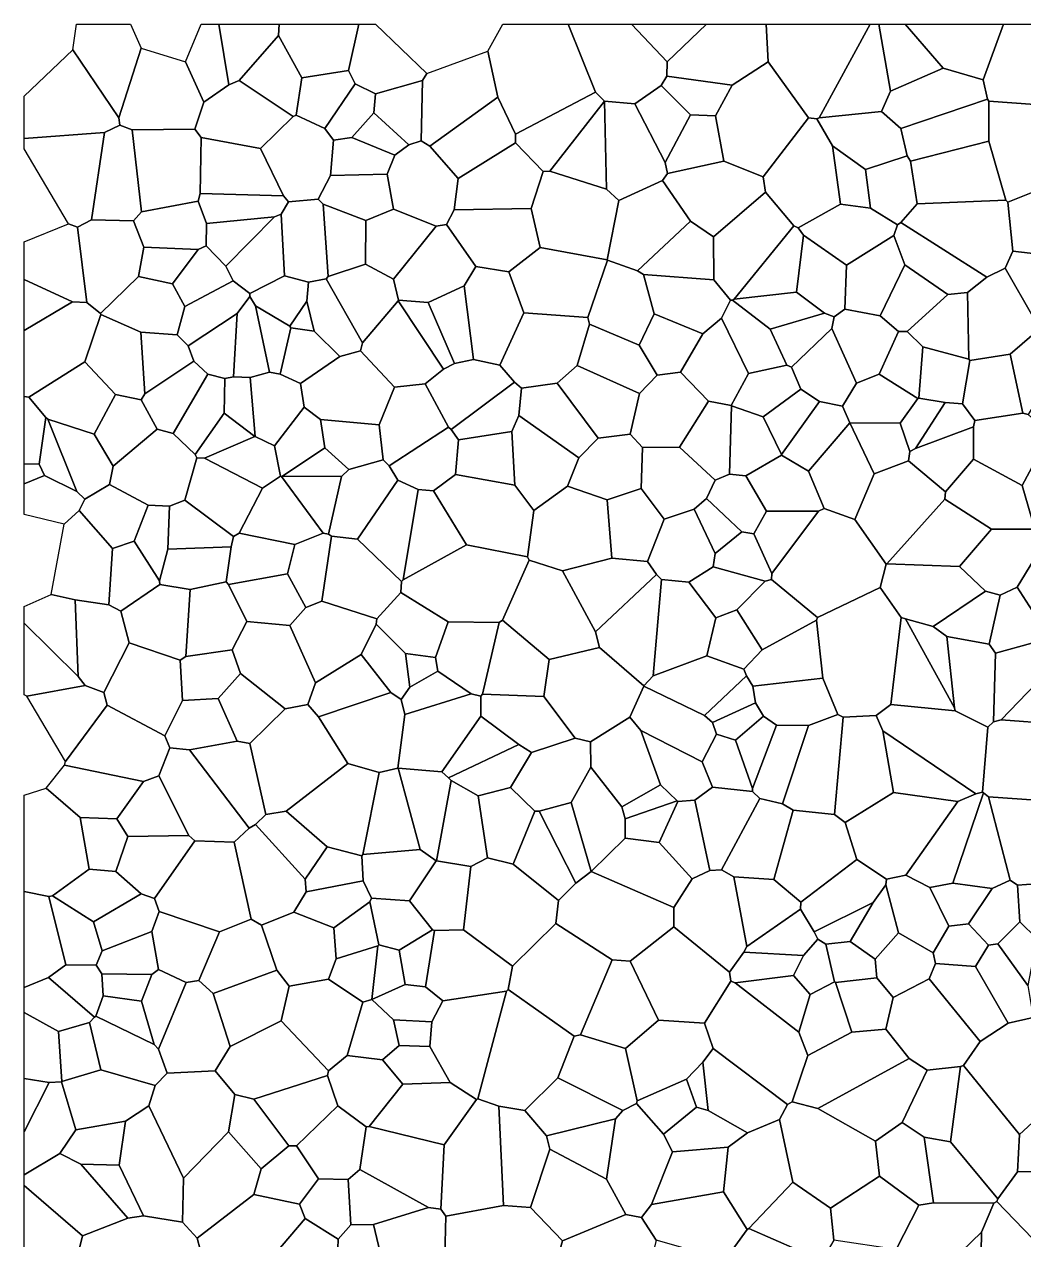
# Model space of a CAD drawing. Header units: metres. Extents: x 0 to 500, y 0 to 500.
# Drawn here: x 0 to 212.9, y 241.1 to 500 of the extents above; entities that cross this region are included whole.
import ezdxf

# ---------------------------------------------------------------- set-up
doc = ezdxf.new("R2010")
doc.units = ezdxf.units.M
doc.layers.add('Ferrite', color=7, linetype='Continuous')
doc.layers.add('Martensite', color=8, linetype='Continuous')

msp = doc.modelspace()

# ---------------------------------------------------------------- linework, layer by layer
at = {"layer": 'Ferrite'}
for points in [[(54.14, 497.6), (45.8, 488.01), (43.55, 487.13), (41.43, 500), (54.31, 500), (54.14, 497.6)], [(121.68, 485.51), (104.62, 476.56), (100.86, 484.51), (98.76, 494.28), (101.93, 500), (115.84, 500), (121.68, 485.51)], [(184.53, 485.75), (182.65, 481.42), (169.36, 480.06), (180.18, 500), (182.06, 500), (184.53, 485.75)], [(17.09, 476.98), (0, 475.67), (0, 484.68), (10.34, 494.54), (20.14, 480.06), (20.34, 478.52), (17.09, 476.98)], [(74.48, 481.12), (74.83, 485.22), (84.84, 488.03), (84.56, 475.18), (81.92, 474.29), (74.48, 481.12)], [(205.48, 475.07), (188.84, 470.82), (188.11, 471.96), (186.73, 477.8), (205.21, 484.05), (205.47, 483.65), (205.48, 475.07)], [(179.21, 469.05), (172.22, 474.08), (168.84, 479.86), (169.36, 480.06), (182.65, 481.42), (186.73, 477.8), (188.11, 471.96), (179.21, 469.05)], [(23.01, 477.49), (36.36, 477.65), (37.71, 475.9), (37.5, 463.92), (37.02, 462.33), (24.94, 460.04), (23.01, 477.49)], [(92.45, 467.13), (104.68, 474.77), (110.54, 468.67), (108, 460.77), (91.58, 460.49), (92.45, 467.13)], [(124.25, 449.72), (124.2, 449.82), (126.7, 462.44), (136, 466.69), (141.92, 458.06), (130.64, 447.49), (124.25, 449.72)], [(151.23, 441.46), (150.89, 441.26), (150.43, 441.22), (146.89, 445.55), (146.84, 454.7), (157.89, 464.25), (163.98, 457.03), (151.23, 441.46)], [(44.53, 445.33), (42.92, 448.44), (53.33, 458.96), (54.7, 459.52), (55.43, 446.41), (48.06, 442.68), (44.53, 445.33)], [(187.63, 448.74), (182.37, 437.87), (174.81, 439.33), (175.16, 448.67), (185.28, 454.99), (187.63, 448.74)], [(106.41, 438.54), (103.21, 447.29), (109.89, 452.44), (124.2, 449.82), (124.25, 449.72), (120.08, 437.52), (106.41, 438.54)], [(210.58, 451.66), (227.14, 449.73), (230.46, 440.58), (215.19, 437.26), (209.01, 448.04), (210.58, 451.66)], [(101.31, 427.41), (95.67, 428.6), (93.74, 444.3), (96.21, 448.43), (103.21, 447.29), (106.41, 438.54), (101.31, 427.41)], [(60.18, 440.99), (61.78, 434.61), (56.76, 435.31), (56.57, 435.66), (60.18, 440.99)], [(78.87, 422.72), (71.64, 430.4), (72.02, 432.1), (79.65, 441.07), (89.34, 426.51), (85.42, 423.43), (78.87, 422.72)], [(148.52, 437.39), (150.43, 441.22), (150.89, 441.26), (158.93, 435.03), (162.47, 427.4), (154.31, 425.62), (148.52, 437.39)], [(219.67, 429.21), (219.56, 426.29), (213.91, 416.88), (212.76, 417.15), (210.01, 429.75), (215.16, 434.12), (219.67, 429.21)], [(4.59, 416.2), (0.97, 420.57), (12.91, 428.07), (19.44, 421.13), (14.89, 412.71), (5.04, 415.88), (4.59, 416.2)], [(39.11, 425.47), (31.72, 412.83), (28.33, 413.72), (24.88, 420.01), (25.65, 421.25), (36.14, 428.25), (39.11, 425.47)], [(90.39, 414.14), (85.42, 423.43), (89.34, 426.51), (91.69, 427.73), (95.67, 428.6), (101.31, 427.41), (104.42, 423.79), (90.97, 413.66), (90.39, 414.14)], [(58.87, 423.45), (59.59, 418.41), (53.31, 410.21), (49.22, 412.15), (48.14, 424.75), (52.27, 425.86), (54.52, 425.46), (58.87, 423.45)], [(139.61, 409.89), (131.74, 409.87), (129.07, 412.68), (131.05, 421.31), (134.86, 425.28), (139.82, 425.87), (145.74, 419.68), (139.61, 409.89)], [(190.36, 420.3), (190.57, 420.35), (196.21, 419.41), (189.84, 409.65), (188.68, 409), (186.61, 415), (190.36, 420.3)], [(175.9, 415.1), (181.07, 404.19), (176.95, 394.49), (170.41, 396.83), (167.08, 404.78), (175.87, 415.12), (175.9, 415.1)], [(34.17, 398.58), (30.96, 397.3), (26.38, 397.56), (18.15, 401.92), (18.94, 405.86), (28.33, 413.72), (31.72, 412.83), (36.42, 408.33), (36.77, 407.64), (34.17, 398.58)], [(76.46, 407.22), (77.74, 405.9), (79.61, 402.89), (70.97, 390.33), (65.44, 390.92), (64.8, 391.35), (67.58, 403.64), (69.12, 405.17), (76.46, 407.22)], [(3.2, 406.29), (4.28, 403.85), (0, 402.06), (0, 406.32), (3.2, 406.29)], [(104.52, 401.83), (108.55, 396.44), (107.22, 386.56), (94.21, 389.13), (87.19, 400.62), (91.84, 404.09), (104.52, 401.83)], [(125.19, 386.27), (124.19, 398.68), (131.4, 401.13), (136.31, 394.59), (132.75, 385.56), (125.19, 386.27)], [(142.75, 396.71), (145.34, 399), (152.87, 391.84), (147.16, 387.28), (142.75, 396.71)], [(43.02, 381.22), (35.31, 379.55), (28.88, 380.62), (28.82, 381.41), (30.6, 388.16), (44.06, 388.65), (43.02, 381.22)], [(90.32, 372.71), (80.24, 378.97), (80.38, 381.27), (80.75, 381.65), (94.21, 389.13), (107.22, 386.56), (107.57, 385.83), (101.87, 373.07), (101.14, 372.52), (90.32, 372.71)], [(107.57, 385.83), (114.67, 383.57), (121.73, 370.55), (122.55, 367.22), (111.84, 364.64), (101.87, 373.07), (107.57, 385.83)], [(56.55, 371.89), (47.42, 372.79), (43.49, 380.66), (56.09, 382.91), (59.98, 375.72), (56.55, 371.89)], [(134, 361.18), (132.02, 359.02), (122.55, 367.22), (121.73, 370.55), (134.67, 382.76), (135.74, 381.71), (134, 361.18)], [(5.73, 378.55), (10.81, 377.41), (11.47, 361.04), (0, 372.44), (0, 375.93), (5.73, 378.55)], [(34.44, 365.28), (33.21, 364.53), (22.34, 368.19), (20.53, 374.96), (28.88, 380.62), (35.31, 379.55), (34.44, 365.28)], [(157.17, 366.75), (153.33, 362.64), (145.39, 365.45), (147.32, 373.57), (151.78, 375.22), (157.17, 366.75)], [(196.58, 369.59), (198.21, 354.37), (187.73, 373.33), (193.62, 371.68), (196.58, 369.59)], [(22.34, 368.19), (33.21, 364.53), (33.71, 355.94), (29.92, 348.43), (17.63, 354.95), (16.95, 357.62), (22.34, 368.19)], [(60.44, 355.06), (62.02, 359.71), (71.76, 365.7), (78.06, 357.65), (62.7, 352.45), (60.44, 355.06)], [(155.79, 355.46), (146.63, 351.22), (144.95, 352.71), (153.88, 361.16), (155.2, 358.95), (155.79, 355.46)], [(170.1, 360.7), (173.36, 352.92), (167.09, 350.58), (160.24, 350.71), (157.52, 352.57), (155.79, 355.46), (155.2, 358.95), (170.1, 360.7)], [(68.91, 342.54), (55.81, 332.35), (51.49, 331.67), (48.04, 346.75), (55.61, 354.17), (60.44, 355.06), (62.7, 352.45), (68.91, 342.54)], [(181.46, 352.73), (182.9, 349.48), (185.16, 336.34), (174.88, 329.95), (172.62, 331.63), (174.47, 352.37), (181.46, 352.73)], [(160.24, 350.71), (167.09, 350.58), (161.55, 333.9), (156.72, 335.03), (155.15, 336.55), (155.18, 337.19), (160.24, 350.71)], [(204.35, 336.24), (204.17, 336.4), (205.26, 350.23), (206.52, 351.42), (208.15, 351.83), (219.56, 350.99), (221.15, 335.33), (219.65, 334.39), (205.42, 335.43), (204.35, 336.24)], [(108.08, 344.82), (103.57, 337.36), (96.7, 335.65), (90.97, 338.91), (90.4, 339.44), (105.38, 346.58), (108.08, 344.82)], [(79.67, 341.48), (84.36, 324.15), (72.09, 323.13), (75.57, 340.61), (79.58, 341.51), (79.67, 341.48)], [(128.03, 330.73), (127.34, 333.29), (135.53, 337.99), (139.07, 334.55), (128.03, 330.73)], [(116.5, 334.2), (120.74, 319.53), (120.74, 319.52), (117.52, 316.98), (109.71, 332.38), (116.5, 334.2)], [(161.55, 333.9), (163.81, 332.56), (159.71, 317.79), (151.17, 318.39), (148.52, 319.87), (156.72, 335.03), (161.55, 333.9)], [(177.37, 322.05), (174.88, 329.95), (185.16, 336.34), (198.92, 334.42), (187.79, 318.75), (183.66, 317.85), (177.37, 322.05)], [(197.81, 316.99), (192.96, 316.07), (187.79, 318.75), (198.92, 334.42), (202.76, 336.03), (204.17, 336.4), (204.35, 336.24), (197.81, 316.99)], [(13.8, 320.01), (11.9, 331), (19.74, 330.69), (22.04, 326.92), (19.49, 319.48), (13.8, 320.01)], [(50.56, 308.05), (48.34, 309.32), (44.74, 325.77), (47.94, 328.71), (49.25, 329.53), (59.83, 317.83), (60.04, 315.18), (57.4, 310.83), (50.56, 308.05)], [(168.3, 306.67), (165.37, 311.47), (165.44, 312.93), (177.37, 322.05), (183.66, 317.85), (183.55, 316.63), (180.87, 312.92), (168.3, 306.67)], [(24.91, 314.74), (14.71, 308.77), (6.01, 314.32), (13.8, 320.01), (19.49, 319.48), (24.91, 314.74)], [(73.62, 313.01), (73.97, 313.83), (82.1, 313.25), (86.98, 307.1), (79.85, 302.72), (75.5, 303.88), (73.62, 313.01)], [(34.46, 295.83), (28.6, 298.65), (27.18, 306.71), (28.76, 310.99), (41.59, 306.65), (37.21, 296.26), (34.46, 295.83)], [(213.79, 295.22), (207.41, 304.11), (212.09, 308.74), (215.75, 305.22), (213.79, 295.22)], [(150.53, 296.13), (144.92, 287.2), (135.11, 287.85), (129.08, 300.39), (138.36, 307.72), (150.21, 298.04), (150.53, 296.13)], [(185.12, 292.66), (181.66, 296.87), (181.28, 300.83), (186.26, 306.46), (193.65, 302.18), (194.11, 299.91), (192.76, 296.6), (185.12, 292.66)], [(125.24, 300.7), (129.08, 300.39), (135.11, 287.85), (128.12, 281.76), (118.53, 284.67), (125.24, 300.7)], [(151.46, 295.8), (150.53, 296.13), (150.21, 298.04), (153.3, 302.34), (166.03, 301.6), (163.91, 297.34), (151.46, 295.8)], [(16.5, 297.67), (16.8, 292.99), (15.24, 288.64), (14.98, 288.47), (5.17, 296.94), (8.85, 299.59), (15.34, 299.57), (16.5, 297.67)], [(53.8, 298.51), (56.43, 295.09), (54.69, 287.68), (43.89, 282.21), (40.23, 293.53), (53.8, 298.51)], [(192.76, 296.6), (194.11, 299.91), (202.65, 299.26), (209.65, 287.16), (203.63, 283.27), (192.76, 296.6)], [(89.17, 291.96), (102.73, 293.97), (96.63, 271.03), (96.32, 270.94), (90.73, 274.51), (86.43, 282.23), (86.85, 287.49), (89.17, 291.96)], [(96.63, 271.03), (102.73, 293.97), (103.1, 294.33), (117.18, 284.41), (113.66, 275.53), (106.62, 268.58), (101.09, 269.49), (96.63, 271.03)], [(13.86, 287.32), (16.32, 277.21), (7.99, 274.76), (7.27, 285.38), (13.86, 287.32)], [(176.28, 285.24), (183.58, 285.93), (188.54, 279.62), (169.08, 269.03), (163.6, 270.4), (166.92, 280.26), (176.28, 285.24)], [(144.56, 278.9), (146.8, 281.77), (162.62, 269.83), (160.89, 266.65), (154.1, 263.82), (145.67, 268.61), (144.56, 278.9)], [(5.32, 274.52), (7.91, 274.66), (10.95, 264.45), (7.56, 259.41), (0, 254.85), (0, 264.05), (5.32, 274.52)], [(43.47, 264.04), (33.95, 254.13), (26.53, 269.57), (27.89, 273.9), (30.41, 276.54), (40.69, 277.05), (44.82, 272.02), (43.47, 264.04)], [(90.73, 274.51), (96.32, 270.94), (89.42, 261.27), (73.44, 265.19), (80.65, 274.19), (90.73, 274.51)], [(113.66, 275.53), (127.54, 268.56), (125.95, 266.83), (111.26, 263.2), (106.62, 268.58), (113.66, 275.53)], [(56.39, 261.08), (50.47, 256.13), (43.47, 264.04), (44.82, 272.02), (48.92, 270.98), (56.39, 261.08)], [(10.95, 264.45), (21.53, 266.28), (20.24, 256.96), (12.03, 257.16), (7.56, 259.41), (10.95, 264.45)], [(193.74, 248.9), (190.55, 248.4), (182.21, 254.58), (181.33, 262.07), (187.05, 266.04), (191.75, 262.92), (193.74, 248.9)], [(172.48, 240.95), (171.76, 247.75), (182.21, 254.58), (190.55, 248.4), (185.73, 238.97), (172.48, 240.95)], [(185.73, 238.97), (190.55, 248.4), (193.74, 248.9), (206.54, 248.85), (203.96, 242.65), (188.69, 227.88), (185.73, 238.97)], [(86.12, 247.9), (88.76, 247.54), (89.83, 246.04), (89.58, 237.54), (84.97, 233.31), (77.28, 232.08), (74.38, 244.29), (86.12, 247.9)], [(114.66, 240.84), (111.68, 230.09), (104.46, 226.35), (89.58, 237.54), (89.83, 246.04), (102.12, 248.32), (107.86, 247.93), (114.66, 240.84)], [(161.04, 230.24), (152.29, 228.09), (149.34, 236.73), (154.02, 243.25), (154.38, 243.4), (169.95, 236.63), (169.94, 236.57), (161.04, 230.24)]]:
    msp.add_lwpolyline(points, close=True, dxfattribs=at)
at = {"layer": 'Martensite'}
for points in [[(10.34, 494.54), (11.11, 500), (22.61, 500), (24.87, 494.9), (20.14, 480.06), (10.34, 494.54)], [(43.55, 487.13), (38.26, 483.42), (34.34, 492.03), (37.68, 500), (41.43, 500), (43.55, 487.13)], [(69.07, 490.14), (59.11, 488.61), (54.14, 497.6), (54.31, 500), (71.3, 500), (69.07, 490.14)], [(85.77, 489.49), (84.84, 488.03), (74.83, 485.22), (70.49, 487.32), (69.07, 490.14), (71.3, 500), (74.8, 500), (85.77, 489.49)], [(135.68, 486.94), (130.1, 483.03), (123.62, 483.61), (121.68, 485.51), (115.84, 500), (129.4, 500), (136.95, 491.98), (136.88, 488.96), (135.68, 486.94)], [(136.95, 491.98), (129.4, 500), (145.31, 500), (136.95, 491.98)], [(158.48, 491.97), (150.84, 487.03), (136.88, 488.96), (136.95, 491.98), (145.31, 500), (158.04, 500), (158.48, 491.97)], [(169.36, 480.06), (168.84, 479.86), (167.07, 480.05), (158.48, 491.97), (158.04, 500), (180.18, 500), (169.36, 480.06)], [(195.8, 490.69), (184.53, 485.75), (182.06, 500), (187.66, 500), (195.8, 490.69)], [(204.3, 488.17), (195.8, 490.69), (187.66, 500), (208.63, 500), (204.3, 488.17)], [(205.21, 484.05), (204.3, 488.17), (208.63, 500), (216.97, 500), (224.11, 482.29), (205.47, 483.65), (205.21, 484.05)], [(59.11, 488.61), (57.91, 480.63), (57.28, 480.37), (45.8, 488.01), (54.14, 497.6), (59.11, 488.61)], [(23.01, 477.49), (20.34, 478.52), (20.14, 480.06), (24.87, 494.9), (34.34, 492.03), (38.26, 483.42), (36.36, 477.65), (23.01, 477.49)], [(85.77, 489.49), (98.76, 494.28), (100.86, 484.51), (86.39, 474.06), (84.56, 475.18), (84.84, 488.03), (85.77, 489.49)], [(59.11, 488.61), (69.07, 490.14), (70.49, 487.32), (64.01, 477.79), (57.91, 480.63), (59.11, 488.61)], [(147.27, 480.47), (150.84, 487.03), (158.48, 491.97), (167.07, 480.05), (157.43, 467.49), (149.03, 470.82), (147.27, 480.47)], [(186.73, 477.8), (182.65, 481.42), (184.53, 485.75), (195.8, 490.69), (204.3, 488.17), (205.21, 484.05), (186.73, 477.8)], [(57.28, 480.37), (50.31, 473.53), (37.71, 475.9), (36.36, 477.65), (38.26, 483.42), (43.55, 487.13), (45.8, 488.01), (57.28, 480.37)], [(69.76, 475.9), (65.91, 475.29), (64.01, 477.79), (70.49, 487.32), (74.83, 485.22), (74.48, 481.12), (69.76, 475.9)], [(130.1, 483.03), (135.68, 486.94), (141.97, 480.72), (136.51, 470.54), (130.1, 483.03)], [(135.68, 486.94), (136.88, 488.96), (150.84, 487.03), (147.27, 480.47), (141.97, 480.72), (135.68, 486.94)], [(92.45, 467.13), (86.39, 474.06), (100.86, 484.51), (104.62, 476.56), (104.68, 474.77), (92.45, 467.13)], [(123.62, 483.61), (111.98, 468.68), (110.54, 468.67), (104.68, 474.77), (104.62, 476.56), (121.68, 485.51), (123.62, 483.61), (123.62, 483.61)], [(123.62, 483.61), (124.02, 464.88), (111.98, 468.68), (123.62, 483.61)], [(137, 468.23), (136, 466.69), (126.7, 462.44), (124.02, 464.88), (123.62, 483.61), (123.62, 483.61), (130.1, 483.03), (136.51, 470.54), (137, 468.23)], [(218.4, 465.63), (209.57, 462.13), (209.14, 462.53), (205.48, 475.07), (205.47, 483.65), (224.11, 482.29), (226.71, 481.19), (226.46, 474.03), (218.4, 465.63)], [(50.31, 473.53), (57.28, 480.37), (57.91, 480.63), (64.01, 477.79), (65.91, 475.29), (65.26, 467.81), (62.6, 462.75), (56.27, 462.19), (55.2, 463.44), (50.31, 473.53)], [(78.94, 472.14), (69.76, 475.9), (74.48, 481.12), (81.92, 474.29), (78.94, 472.14)], [(141.97, 480.72), (147.27, 480.47), (149.03, 470.82), (137, 468.23), (136.51, 470.54), (141.97, 480.72)], [(164.89, 456.64), (163.98, 457.03), (157.89, 464.25), (157.43, 467.49), (167.07, 480.05), (168.84, 479.86), (172.22, 474.08), (173.9, 461.71), (164.89, 456.64)], [(17.09, 476.98), (14.31, 458.32), (11.32, 456.78), (9.4, 457.47), (0, 473.49), (0, 475.67), (17.09, 476.98)], [(14.31, 458.32), (17.09, 476.98), (20.34, 478.52), (23.01, 477.49), (24.94, 460.04), (23.28, 458.12), (14.31, 458.32)], [(37.5, 463.92), (37.71, 475.9), (50.31, 473.53), (55.2, 463.44), (37.5, 463.92)], [(77.29, 468.04), (65.26, 467.81), (65.91, 475.29), (69.76, 475.9), (78.94, 472.14), (77.29, 468.04)], [(78.69, 460.59), (77.29, 468.04), (78.94, 472.14), (81.92, 474.29), (84.56, 475.18), (86.39, 474.06), (92.45, 467.13), (91.58, 460.49), (89.94, 457.33), (87.73, 456.96), (78.69, 460.59)], [(173.9, 461.71), (172.22, 474.08), (179.21, 469.05), (180.28, 460.8), (173.9, 461.71)], [(190.24, 461.74), (188.84, 470.82), (205.48, 475.07), (209.14, 462.53), (190.24, 461.74)], [(180.28, 460.8), (179.21, 469.05), (188.11, 471.96), (188.84, 470.82), (190.24, 461.74), (186.74, 457.79), (186.02, 457.3), (180.28, 460.8)], [(149.03, 470.82), (157.43, 467.49), (157.89, 464.25), (146.84, 454.7), (141.92, 458.06), (136, 466.69), (137, 468.23), (149.03, 470.82)], [(63.67, 461.68), (62.6, 462.75), (65.26, 467.81), (77.29, 468.04), (78.69, 460.59), (72.78, 458.17), (63.67, 461.68)], [(109.89, 452.44), (108, 460.77), (110.54, 468.67), (111.98, 468.68), (124.02, 464.88), (126.7, 462.44), (124.2, 449.82), (109.89, 452.44)], [(37.02, 462.33), (37.5, 463.92), (55.2, 463.44), (56.27, 462.19), (54.7, 459.52), (53.33, 458.96), (38.82, 457.57), (37.02, 462.33)], [(225.93, 460.42), (228.98, 452.17), (227.14, 449.73), (210.58, 451.66), (209.57, 462.13), (218.4, 465.63), (225.93, 460.42)], [(25.47, 452.52), (23.28, 458.12), (24.94, 460.04), (37.02, 462.33), (38.82, 457.57), (38.74, 452.78), (37.06, 451.99), (25.47, 452.52)], [(55.43, 446.41), (54.7, 459.52), (56.27, 462.19), (62.6, 462.75), (63.67, 461.68), (64.75, 446.26), (64.3, 445.75), (60.55, 445.08), (55.43, 446.41)], [(72.69, 448.93), (64.75, 446.26), (63.67, 461.68), (72.78, 458.17), (72.69, 448.93)], [(185.28, 454.99), (175.16, 448.67), (165.98, 455.06), (164.89, 456.64), (173.9, 461.71), (180.28, 460.8), (186.02, 457.3), (185.28, 454.99)], [(210.58, 451.66), (209.01, 448.04), (205.05, 446.14), (186.74, 457.79), (190.24, 461.74), (209.14, 462.53), (209.57, 462.13), (210.58, 451.66)], [(38.82, 457.57), (53.33, 458.96), (42.92, 448.44), (38.74, 452.78), (38.82, 457.57)], [(78.69, 460.59), (87.73, 456.96), (78.68, 445.71), (72.69, 448.93), (72.78, 458.17), (78.69, 460.59)], [(96.21, 448.43), (89.94, 457.33), (91.58, 460.49), (108, 460.77), (109.89, 452.44), (103.21, 447.29), (96.21, 448.43)], [(10.25, 440.88), (0, 445.61), (0, 453.67), (9.4, 457.47), (11.32, 456.78), (13.34, 440.76), (10.25, 440.88)], [(13.34, 440.76), (11.32, 456.78), (14.31, 458.32), (23.28, 458.12), (25.47, 452.52), (24.33, 446.3), (16.24, 438.36), (13.34, 440.76)], [(78.68, 445.71), (87.73, 456.96), (89.94, 457.33), (96.21, 448.43), (93.74, 444.3), (86.05, 440.76), (79.72, 441.21), (78.68, 445.71)], [(141.92, 458.06), (146.84, 454.7), (146.89, 445.55), (131.95, 446.69), (130.64, 447.49), (141.92, 458.06)], [(164.55, 442.93), (151.23, 441.46), (163.98, 457.03), (164.89, 456.64), (165.98, 455.06), (164.55, 442.93)], [(196.75, 442.41), (187.63, 448.74), (185.28, 454.99), (186.02, 457.3), (186.74, 457.79), (205.05, 446.14), (200.93, 442.87), (196.75, 442.41)], [(174.81, 439.33), (172.56, 437.7), (170.48, 438.45), (164.55, 442.93), (165.98, 455.06), (175.16, 448.67), (174.81, 439.33)], [(24.33, 446.3), (25.47, 452.52), (37.06, 451.99), (31.58, 444.71), (24.33, 446.3)], [(31.58, 444.71), (37.06, 451.99), (38.74, 452.78), (42.92, 448.44), (44.53, 445.33), (34.22, 439.9), (31.58, 444.71)], [(72.02, 432.1), (64.3, 445.75), (64.75, 446.26), (72.69, 448.93), (78.68, 445.71), (79.72, 441.21), (79.65, 441.07), (72.02, 432.1)], [(120.08, 437.52), (124.25, 449.72), (130.64, 447.49), (131.95, 446.69), (134.2, 438.31), (131.03, 431.62), (120.42, 436.12), (120.08, 437.52)], [(188.12, 434.53), (186.26, 434.56), (182.37, 437.87), (187.63, 448.74), (196.75, 442.41), (188.12, 434.53)], [(205.05, 446.14), (209.01, 448.04), (215.19, 437.26), (215.16, 434.12), (210.01, 429.75), (201.42, 428.38), (201.22, 428.69), (200.93, 442.87), (205.05, 446.14)], [(10.25, 440.88), (0, 434.79), (0, 445.61), (10.25, 440.88)], [(24.84, 434.43), (16.31, 438.15), (16.24, 438.36), (24.33, 446.3), (31.58, 444.71), (34.22, 439.9), (32.58, 433.84), (24.84, 434.43)], [(49.26, 440.01), (48.06, 442.03), (48.06, 442.68), (55.43, 446.41), (60.55, 445.08), (60.18, 440.99), (56.57, 435.66), (49.26, 440.01)], [(60.55, 445.08), (64.3, 445.75), (72.02, 432.1), (71.64, 430.4), (67.2, 429.22), (61.78, 434.61), (60.18, 440.99), (60.55, 445.08)], [(146.89, 445.55), (150.43, 441.22), (148.52, 437.39), (144.58, 434.05), (134.2, 438.31), (131.95, 446.69), (146.89, 445.55)], [(34.22, 439.9), (44.53, 445.33), (48.06, 442.68), (48.06, 442.03), (45.38, 438.42), (34.89, 431.49), (32.58, 433.84), (34.22, 439.9)], [(86.05, 440.76), (93.74, 444.3), (95.67, 428.6), (91.69, 427.73), (86.05, 440.76)], [(170.48, 438.45), (158.93, 435.03), (150.89, 441.26), (151.23, 441.46), (164.55, 442.93), (170.48, 438.45)], [(201.22, 428.69), (191.41, 431.27), (188.12, 434.53), (196.75, 442.41), (200.93, 442.87), (201.22, 428.69)], [(10.25, 440.88), (13.34, 440.76), (16.24, 438.36), (16.31, 438.15), (12.91, 428.07), (0.97, 420.57), (0, 420.7), (0, 434.79), (10.25, 440.88)], [(48.14, 424.75), (44.58, 424.91), (45.38, 438.42), (48.06, 442.03), (49.26, 440.01), (52.27, 425.86), (48.14, 424.75)], [(79.65, 441.07), (79.72, 441.21), (86.05, 440.76), (91.69, 427.73), (89.34, 426.51), (79.65, 441.07)], [(24.84, 434.43), (25.65, 421.25), (24.88, 420.01), (19.44, 421.13), (12.91, 428.07), (16.31, 438.15), (24.84, 434.43)], [(39.11, 425.47), (36.14, 428.25), (34.89, 431.49), (45.38, 438.42), (44.58, 424.91), (42.72, 424.52), (39.11, 425.47)], [(56.76, 435.31), (54.52, 425.46), (52.27, 425.86), (49.26, 440.01), (56.57, 435.66), (56.76, 435.31)], [(101.31, 427.41), (106.41, 438.54), (120.08, 437.52), (120.42, 436.12), (117.77, 427.28), (113.55, 423.54), (105.94, 422.45), (104.42, 423.79), (101.31, 427.41)], [(131.03, 431.62), (134.2, 438.31), (144.58, 434.05), (139.82, 425.87), (134.86, 425.28), (131.03, 431.62)], [(158.93, 435.03), (170.48, 438.45), (172.56, 437.7), (172.05, 435.22), (163.44, 426.95), (162.47, 427.4), (158.93, 435.03)], [(172.05, 435.22), (172.56, 437.7), (174.81, 439.33), (182.37, 437.87), (186.26, 434.56), (182.16, 425.44), (177.31, 423.56), (172.05, 435.22)], [(61.78, 434.61), (67.2, 429.22), (58.87, 423.45), (54.52, 425.46), (56.76, 435.31), (61.78, 434.61)], [(131.03, 431.62), (134.86, 425.28), (131.05, 421.31), (117.77, 427.28), (120.42, 436.12), (131.03, 431.62)], [(145.74, 419.68), (139.82, 425.87), (144.58, 434.05), (148.52, 437.39), (154.31, 425.62), (150.62, 418.78), (145.74, 419.68)], [(165.43, 422.23), (163.44, 426.95), (172.05, 435.22), (177.31, 423.56), (174.34, 418.64), (169.45, 419.63), (165.43, 422.23)], [(34.89, 431.49), (36.14, 428.25), (25.65, 421.25), (24.84, 434.43), (32.58, 433.84), (34.89, 431.49)], [(190.57, 420.35), (190.36, 420.3), (182.16, 425.44), (186.26, 434.56), (188.12, 434.53), (191.41, 431.27), (190.57, 420.35)], [(58.87, 423.45), (67.2, 429.22), (71.64, 430.4), (78.87, 422.72), (75.63, 414.64), (63.1, 415.81), (59.59, 418.41), (58.87, 423.45)], [(201.22, 428.69), (201.42, 428.38), (199.9, 419.13), (196.21, 419.41), (190.57, 420.35), (191.41, 431.27), (201.22, 428.69)], [(131.05, 421.31), (129.07, 412.68), (122.29, 411.81), (113.55, 423.54), (117.77, 427.28), (131.05, 421.31)], [(150.62, 418.78), (154.31, 425.62), (162.47, 427.4), (163.44, 426.95), (165.43, 422.23), (157.44, 416.36), (150.7, 418.7), (150.62, 418.78)], [(210.01, 429.75), (212.76, 417.15), (202.49, 415.58), (199.9, 419.13), (201.42, 428.38), (210.01, 429.75)], [(42.59, 417.17), (36.42, 408.33), (31.72, 412.83), (39.11, 425.47), (42.72, 424.52), (42.59, 417.17)], [(44.58, 424.91), (48.14, 424.75), (49.22, 412.15), (49.1, 412.15), (42.59, 417.17), (42.72, 424.52), (44.58, 424.91)], [(177.31, 423.56), (182.16, 425.44), (190.36, 420.3), (186.61, 415), (175.9, 415.1), (175.87, 415.12), (174.34, 418.64), (177.31, 423.56)], [(90.39, 414.14), (77.74, 405.9), (76.46, 407.22), (75.63, 414.64), (78.87, 422.72), (85.42, 423.43), (90.39, 414.14)], [(90.97, 413.66), (104.42, 423.79), (105.94, 422.45), (105.37, 416.64), (103.85, 413.25), (92.48, 411.45), (90.97, 413.66)], [(113.55, 423.54), (122.29, 411.81), (118.15, 407.62), (105.37, 416.64), (105.94, 422.45), (113.55, 423.54)], [(161.34, 408.37), (157.44, 416.36), (165.43, 422.23), (169.45, 419.63), (161.34, 408.37)], [(0.97, 420.57), (4.59, 416.2), (3.2, 406.29), (0, 406.32), (0, 420.7), (0.97, 420.57)], [(28.33, 413.72), (18.94, 405.86), (14.89, 412.71), (19.44, 421.13), (24.88, 420.01), (28.33, 413.72)], [(150.21, 404.18), (147.19, 402.88), (139.61, 409.89), (145.74, 419.68), (150.62, 418.78), (150.7, 418.7), (150.21, 404.18)], [(174.34, 418.64), (175.87, 415.12), (167.08, 404.78), (161.35, 408.17), (161.34, 408.37), (169.45, 419.63), (174.34, 418.64)], [(38.42, 407.57), (36.77, 407.64), (36.42, 408.33), (42.59, 417.17), (49.1, 412.15), (38.42, 407.57)], [(54.99, 403.71), (54.79, 403.66), (54.55, 403.76), (53.31, 410.21), (59.59, 418.41), (63.1, 415.81), (64.06, 409.73), (54.99, 403.71)], [(161.35, 408.17), (153.72, 403.79), (150.21, 404.18), (150.7, 418.7), (157.44, 416.36), (161.34, 408.37), (161.35, 408.17)], [(189.84, 409.65), (196.21, 419.41), (199.9, 419.13), (202.49, 415.58), (202.21, 414.22), (189.84, 409.65)], [(202.49, 415.58), (212.76, 417.15), (213.91, 416.88), (218.25, 412.9), (218.3, 412.32), (212.62, 401.71), (202.24, 407.35), (202.21, 414.22), (202.49, 415.58)], [(11.22, 400.46), (4.28, 403.85), (3.2, 406.29), (4.59, 416.2), (5.04, 415.88), (11.22, 400.46)], [(14.89, 412.71), (18.94, 405.86), (18.15, 401.92), (12.89, 398.86), (11.22, 400.46), (5.04, 415.88), (14.89, 412.71)], [(64.06, 409.73), (63.1, 415.81), (75.63, 414.64), (76.46, 407.22), (69.12, 405.17), (64.06, 409.73)], [(105.37, 416.64), (118.15, 407.62), (115.71, 401.63), (108.55, 396.44), (104.52, 401.83), (103.85, 413.25), (105.37, 416.64)], [(186.61, 415), (188.68, 409), (188.36, 407.01), (181.07, 404.19), (175.9, 415.1), (186.61, 415)], [(49.22, 412.15), (53.31, 410.21), (54.55, 403.76), (50.78, 401.14), (38.42, 407.57), (49.1, 412.15), (49.22, 412.15)], [(91.84, 404.09), (87.19, 400.62), (83.89, 400.88), (79.61, 402.89), (77.74, 405.9), (90.39, 414.14), (90.97, 413.66), (92.48, 411.45), (91.84, 404.09)], [(103.85, 413.25), (104.52, 401.83), (91.84, 404.09), (92.48, 411.45), (103.85, 413.25)], [(131.4, 401.13), (124.19, 398.68), (115.71, 401.63), (118.15, 407.62), (122.29, 411.81), (129.07, 412.68), (131.74, 409.87), (131.4, 401.13)], [(188.68, 409), (189.84, 409.65), (202.21, 414.22), (202.24, 407.35), (196.24, 400.41), (188.36, 407.01), (188.68, 409)], [(218.3, 412.32), (225.95, 404.82), (219.53, 390.36), (217.82, 390.42), (215.32, 392.43), (212.62, 401.71), (218.3, 412.32)], [(67.58, 403.64), (54.99, 403.71), (64.06, 409.73), (69.12, 405.17), (67.58, 403.64)], [(147.19, 402.88), (145.34, 399), (142.75, 396.71), (136.31, 394.59), (131.4, 401.13), (131.74, 409.87), (139.61, 409.89), (147.19, 402.88)], [(38.42, 407.57), (50.78, 401.14), (45.79, 391.6), (44.57, 390.88), (34.17, 398.58), (36.77, 407.64), (38.42, 407.57)], [(170.41, 396.83), (169.2, 396.26), (158.11, 396.3), (153.72, 403.79), (161.35, 408.17), (167.08, 404.78), (170.41, 396.83)], [(188.36, 407.01), (196.24, 400.41), (196.12, 398.86), (183.74, 385.06), (183.65, 385.01), (176.95, 394.49), (181.07, 404.19), (188.36, 407.01)], [(212.62, 401.71), (215.32, 392.43), (206.05, 392.44), (196.12, 398.86), (196.24, 400.41), (202.24, 407.35), (212.62, 401.71)], [(152.87, 391.84), (145.34, 399), (147.19, 402.88), (150.21, 404.18), (153.72, 403.79), (158.11, 396.3), (155.41, 391.45), (152.87, 391.84)], [(12.89, 398.86), (11.66, 396.39), (8.49, 393.53), (0, 395.56), (0, 402.06), (4.28, 403.85), (11.22, 400.46), (12.89, 398.86)], [(18.15, 401.92), (26.38, 397.56), (23.42, 389.86), (18.79, 388.32), (11.66, 396.39), (12.89, 398.86), (18.15, 401.92)], [(54.79, 403.66), (63.66, 391.57), (57.64, 389.16), (45.79, 391.6), (50.78, 401.14), (54.55, 403.76), (54.79, 403.66)], [(64.8, 391.35), (63.66, 391.57), (54.79, 403.66), (54.99, 403.71), (67.58, 403.64), (64.8, 391.35)], [(80.75, 381.65), (80.38, 381.27), (70.97, 390.33), (79.61, 402.89), (83.89, 400.88), (80.75, 381.65)], [(107.22, 386.56), (108.55, 396.44), (115.71, 401.63), (124.19, 398.68), (125.19, 386.27), (114.67, 383.57), (107.57, 385.83), (107.22, 386.56)], [(94.21, 389.13), (80.75, 381.65), (83.89, 400.88), (87.19, 400.62), (94.21, 389.13)], [(196.12, 398.86), (206.05, 392.44), (199.28, 384.47), (183.74, 385.06), (196.12, 398.86)], [(5.73, 378.55), (8.49, 393.53), (11.66, 396.39), (18.79, 388.32), (18.02, 376.3), (10.81, 377.41), (5.73, 378.55)], [(23.42, 389.86), (26.38, 397.56), (30.96, 397.3), (30.6, 388.16), (28.82, 381.41), (23.42, 389.86)], [(44.06, 388.65), (30.6, 388.16), (30.96, 397.3), (34.17, 398.58), (44.57, 390.88), (44.06, 388.65)], [(141.61, 381.14), (135.74, 381.71), (134.67, 382.76), (132.75, 385.56), (136.31, 394.59), (142.75, 396.71), (147.16, 387.28), (146.75, 384.41), (141.61, 381.14)], [(155.41, 391.45), (158.11, 396.3), (169.2, 396.26), (159.27, 382.96), (155.41, 391.45)], [(159.21, 381.73), (159.27, 382.96), (169.2, 396.26), (170.41, 396.83), (176.95, 394.49), (183.65, 385.01), (182.33, 379.99), (169.01, 373.61), (159.21, 381.73)], [(45.79, 391.6), (57.64, 389.16), (56.09, 382.91), (43.49, 380.66), (43.02, 381.22), (44.06, 388.65), (44.57, 390.88), (45.79, 391.6)], [(63.37, 377.06), (59.98, 375.72), (56.09, 382.91), (57.64, 389.16), (63.66, 391.57), (64.8, 391.35), (65.44, 390.92), (63.37, 377.06)], [(146.75, 384.41), (147.16, 387.28), (152.87, 391.84), (155.41, 391.45), (159.27, 382.96), (159.21, 381.73), (157.84, 381.35), (146.75, 384.41)], [(199.28, 384.47), (206.05, 392.44), (215.32, 392.43), (217.82, 390.42), (211.53, 380.05), (207.88, 378.38), (204.78, 379.23), (199.28, 384.47)], [(20.53, 374.96), (18.02, 376.3), (18.79, 388.32), (23.42, 389.86), (28.82, 381.41), (28.88, 380.62), (20.53, 374.96)], [(70.97, 390.33), (80.38, 381.27), (80.24, 378.97), (75.12, 373.35), (63.37, 377.06), (65.44, 390.92), (70.97, 390.33)], [(211.53, 380.05), (217.82, 390.42), (219.53, 390.36), (224.51, 388.19), (224.56, 388.1), (229.76, 374.95), (227.17, 370.77), (217.27, 371.12), (211.53, 380.05)], [(121.73, 370.55), (114.67, 383.57), (125.19, 386.27), (132.75, 385.56), (134.67, 382.76), (121.73, 370.55)], [(151.78, 375.22), (147.32, 373.57), (141.61, 381.14), (146.75, 384.41), (157.84, 381.35), (151.78, 375.22)], [(187.73, 373.33), (186.85, 373.64), (182.33, 379.99), (183.65, 385.01), (183.74, 385.06), (199.28, 384.47), (204.78, 379.23), (193.62, 371.68), (187.73, 373.33)], [(43.49, 380.66), (47.42, 372.79), (44.26, 366.69), (34.44, 365.28), (35.31, 379.55), (43.02, 381.22), (43.49, 380.66)], [(147.32, 373.57), (145.39, 365.45), (134, 361.18), (135.74, 381.71), (141.61, 381.14), (147.32, 373.57)], [(159.21, 381.73), (169.01, 373.61), (168.79, 373.04), (157.17, 366.75), (151.78, 375.22), (157.84, 381.35), (159.21, 381.73)], [(81.2, 365.94), (74.98, 372.22), (75.12, 373.35), (80.24, 378.97), (90.32, 372.71), (87.6, 365.12), (81.2, 365.94)], [(182.33, 379.99), (186.85, 373.64), (184.59, 355.05), (181.46, 352.73), (174.47, 352.37), (173.36, 352.92), (170.1, 360.7), (168.79, 373.04), (169.01, 373.61), (182.33, 379.99)], [(204.78, 379.23), (207.88, 378.38), (205.56, 367.96), (196.58, 369.59), (193.62, 371.68), (204.78, 379.23)], [(206.94, 366.03), (205.56, 367.96), (207.88, 378.38), (211.53, 380.05), (217.27, 371.12), (214.69, 368.15), (206.94, 366.03)], [(11.47, 361.04), (10.81, 377.41), (18.02, 376.3), (20.53, 374.96), (22.34, 368.19), (16.95, 357.62), (12.99, 359.11), (11.47, 361.04)], [(56.55, 371.89), (59.98, 375.72), (63.37, 377.06), (75.12, 373.35), (74.98, 372.22), (71.76, 365.7), (62.02, 359.71), (56.55, 371.89)], [(101.14, 372.52), (101.87, 373.07), (111.84, 364.64), (110.7, 356.81), (97.64, 357.27), (101.14, 372.52)], [(170.1, 360.7), (155.2, 358.95), (153.88, 361.16), (153.33, 362.64), (157.17, 366.75), (168.79, 373.04), (170.1, 360.7)], [(198.21, 354.37), (198.33, 353.74), (184.59, 355.05), (186.85, 373.64), (187.73, 373.33), (198.21, 354.37)], [(0, 357.13), (0, 372.44), (11.47, 361.04), (12.99, 359.11), (0.54, 356.88), (0, 357.13)], [(55.61, 354.17), (46.09, 361.67), (44.26, 366.69), (47.42, 372.79), (56.55, 371.89), (62.02, 359.71), (60.44, 355.06), (55.61, 354.17)], [(78.06, 357.65), (71.76, 365.7), (74.98, 372.22), (81.2, 365.94), (82.12, 358.79), (80.29, 356.16), (78.06, 357.65)], [(88.12, 362.2), (87.6, 365.12), (90.32, 372.71), (101.14, 372.52), (97.64, 357.27), (97.26, 356.85), (95.24, 357.38), (88.12, 362.2)], [(205.56, 367.96), (206.94, 366.03), (206.52, 351.42), (205.26, 350.23), (198.33, 353.74), (198.21, 354.37), (196.58, 369.59), (205.56, 367.96)], [(217.34, 361.41), (208.15, 351.83), (206.52, 351.42), (206.94, 366.03), (214.69, 368.15), (217.34, 361.41)], [(33.71, 355.94), (33.21, 364.53), (34.44, 365.28), (44.26, 366.69), (46.09, 361.67), (41.29, 356.37), (33.71, 355.94)], [(81.2, 365.94), (87.6, 365.12), (88.12, 362.2), (82.12, 358.79), (81.2, 365.94)], [(111.84, 364.64), (122.55, 367.22), (132.02, 359.02), (132.02, 359), (129.01, 352.39), (120.63, 347.09), (117.35, 347.9), (110.7, 356.81), (111.84, 364.64)], [(153.33, 362.64), (153.88, 361.16), (144.95, 352.71), (132.02, 359), (132.02, 359.02), (134, 361.18), (145.39, 365.45), (153.33, 362.64)], [(48.04, 346.75), (45.32, 347.24), (41.29, 356.37), (46.09, 361.67), (55.61, 354.17), (48.04, 346.75)], [(80.29, 356.16), (82.12, 358.79), (88.12, 362.2), (95.24, 357.38), (81.09, 352.98), (80.29, 356.16)], [(227.6, 362.3), (232.08, 353.48), (219.56, 350.99), (208.15, 351.83), (217.34, 361.41), (227.6, 362.3)], [(0.54, 356.88), (12.99, 359.11), (16.95, 357.62), (17.63, 354.95), (8.75, 342.91), (0.54, 356.88)], [(79.58, 341.51), (75.57, 340.61), (68.91, 342.54), (62.7, 352.45), (78.06, 357.65), (80.29, 356.16), (81.09, 352.98), (79.58, 341.51)], [(95.24, 357.38), (97.26, 356.85), (97.24, 352.57), (88.97, 340.71), (79.67, 341.48), (79.58, 341.51), (81.09, 352.98), (95.24, 357.38)], [(147.49, 348.76), (144.45, 342.85), (131.35, 349.54), (129.01, 352.39), (132.02, 359), (144.95, 352.71), (146.63, 351.22), (147.49, 348.76)], [(28.68, 339.88), (25.36, 338.64), (8.55, 342.15), (8.75, 342.91), (17.63, 354.95), (29.92, 348.43), (30.98, 345.87), (28.68, 339.88)], [(30.98, 345.87), (29.92, 348.43), (33.71, 355.94), (41.29, 356.37), (45.32, 347.24), (35.19, 345.45), (30.98, 345.87)], [(97.24, 352.57), (97.26, 356.85), (97.64, 357.27), (110.7, 356.81), (117.35, 347.9), (108.08, 344.82), (105.38, 346.58), (97.24, 352.57)], [(157.52, 352.57), (151.51, 347.45), (147.49, 348.76), (146.63, 351.22), (155.79, 355.46), (157.52, 352.57)], [(204.17, 336.4), (202.76, 336.03), (182.9, 349.48), (181.46, 352.73), (184.59, 355.05), (198.33, 353.74), (205.26, 350.23), (204.17, 336.4)], [(90.4, 339.44), (88.97, 340.71), (97.24, 352.57), (105.38, 346.58), (90.4, 339.44)], [(120.63, 347.09), (129.01, 352.39), (131.35, 349.54), (135.53, 337.99), (127.34, 333.29), (120.67, 341.74), (120.63, 347.09)], [(160.24, 350.71), (155.18, 337.19), (151.51, 347.45), (157.52, 352.57), (160.24, 350.71)], [(174.47, 352.37), (172.62, 331.63), (163.81, 332.56), (161.55, 333.9), (167.09, 350.58), (173.36, 352.92), (174.47, 352.37)], [(47.94, 328.71), (35.19, 345.45), (45.32, 347.24), (48.04, 346.75), (51.49, 331.67), (49.25, 329.53), (47.94, 328.71)], [(117.35, 347.9), (120.63, 347.09), (120.67, 341.74), (116.5, 334.2), (109.71, 332.38), (108.78, 332.38), (103.57, 337.36), (108.08, 344.82), (117.35, 347.9)], [(142.86, 334.69), (139.26, 334.44), (139.07, 334.55), (135.53, 337.99), (131.35, 349.54), (144.45, 342.85), (146.6, 337.45), (142.86, 334.69)], [(151.51, 347.45), (155.18, 337.19), (155.15, 336.55), (146.6, 337.45), (144.45, 342.85), (147.49, 348.76), (151.51, 347.45)], [(185.16, 336.34), (182.9, 349.48), (202.76, 336.03), (198.92, 334.42), (185.16, 336.34)], [(47.94, 328.71), (44.74, 325.77), (36.32, 326), (35.07, 327.2), (28.68, 339.88), (30.98, 345.87), (35.19, 345.45), (47.94, 328.71)], [(25.36, 338.64), (19.74, 330.69), (11.9, 331), (4.65, 337.25), (8.55, 342.15), (25.36, 338.64)], [(55.81, 332.35), (68.91, 342.54), (75.57, 340.61), (72.09, 323.13), (71.88, 322.83), (64.54, 324.72), (55.81, 332.35)], [(22.04, 326.92), (19.74, 330.69), (25.36, 338.64), (28.68, 339.88), (35.07, 327.2), (22.04, 326.92)], [(90.97, 338.91), (87.81, 321.77), (87.78, 321.77), (84.36, 324.15), (79.67, 341.48), (88.97, 340.71), (90.4, 339.44), (90.97, 338.91)], [(127.34, 333.29), (128.03, 330.73), (128.04, 326.62), (120.74, 319.53), (116.5, 334.2), (120.67, 341.74), (127.34, 333.29)], [(5.23, 314.2), (0, 315.26), (0, 335.73), (4.65, 337.25), (11.9, 331), (13.8, 320.01), (6.01, 314.32), (5.23, 314.2)], [(96.7, 335.65), (98.66, 322.38), (95.15, 320.54), (87.81, 321.77), (90.97, 338.91), (96.7, 335.65)], [(108.78, 332.38), (104.12, 321.03), (98.66, 322.38), (96.7, 335.65), (103.57, 337.36), (108.78, 332.38)], [(155.15, 336.55), (156.72, 335.03), (148.52, 319.87), (146.08, 319.71), (142.86, 334.69), (146.6, 337.45), (155.15, 336.55)], [(135.28, 325.68), (128.04, 326.62), (128.03, 330.73), (139.07, 334.55), (139.26, 334.44), (135.28, 325.68)], [(146.08, 319.71), (142.32, 317.92), (135.28, 325.68), (139.26, 334.44), (142.86, 334.69), (146.08, 319.71)], [(210.03, 317.63), (206.22, 315.87), (197.81, 316.99), (204.35, 336.24), (205.42, 335.43), (210.03, 317.63)], [(219.65, 334.39), (221.09, 330.62), (217.35, 317.03), (211.57, 316.6), (210.03, 317.63), (205.42, 335.43), (219.65, 334.39)], [(49.25, 329.53), (51.49, 331.67), (55.81, 332.35), (64.54, 324.72), (59.83, 317.83), (49.25, 329.53)], [(109.71, 332.38), (117.52, 316.98), (113.8, 313.31), (104.12, 321.03), (108.78, 332.38), (109.71, 332.38)], [(165.44, 312.93), (159.71, 317.79), (163.81, 332.56), (172.62, 331.63), (174.88, 329.95), (177.37, 322.05), (165.44, 312.93)], [(27.76, 313.72), (24.91, 314.74), (19.49, 319.48), (22.04, 326.92), (35.07, 327.2), (36.32, 326), (27.76, 313.72)], [(142.32, 317.92), (138.37, 311.81), (120.74, 319.52), (120.74, 319.53), (128.04, 326.62), (135.28, 325.68), (142.32, 317.92)], [(41.59, 306.65), (28.76, 310.99), (27.76, 313.72), (36.32, 326), (44.74, 325.77), (48.34, 309.32), (41.59, 306.65)], [(60.04, 315.18), (59.83, 317.83), (64.54, 324.72), (71.88, 322.83), (72.23, 317.5), (60.04, 315.18)], [(72.23, 317.5), (71.88, 322.83), (72.09, 323.13), (84.36, 324.15), (87.78, 321.77), (82.1, 313.25), (73.97, 313.83), (72.23, 317.5)], [(95.15, 320.54), (93.58, 307.04), (87.42, 306.91), (86.98, 307.1), (82.1, 313.25), (87.78, 321.77), (87.81, 321.77), (95.15, 320.54)], [(98.66, 322.38), (104.12, 321.03), (113.8, 313.31), (113.27, 308.43), (103.99, 299.36), (93.58, 307.04), (95.15, 320.54), (98.66, 322.38)], [(120.74, 319.52), (138.37, 311.81), (138.36, 307.72), (129.08, 300.39), (125.24, 300.7), (113.27, 308.43), (113.8, 313.31), (117.52, 316.98), (120.74, 319.52)], [(148.52, 319.87), (151.17, 318.39), (153.96, 303.54), (153.3, 302.34), (150.21, 298.04), (138.36, 307.72), (138.37, 311.81), (142.32, 317.92), (146.08, 319.71), (148.52, 319.87)], [(187.79, 318.75), (192.96, 316.07), (196.95, 307.82), (193.65, 302.18), (186.26, 306.46), (183.55, 316.63), (183.66, 317.85), (187.79, 318.75)], [(65.98, 307.47), (57.4, 310.83), (60.04, 315.18), (72.23, 317.5), (73.97, 313.83), (73.62, 313.01), (65.98, 307.47)], [(153.96, 303.54), (151.17, 318.39), (159.71, 317.79), (165.44, 312.93), (165.37, 311.47), (153.96, 303.54)], [(180.87, 312.92), (183.55, 316.63), (186.26, 306.46), (181.28, 300.83), (175.96, 304.56), (180.87, 312.92)], [(206.22, 315.87), (201.19, 308.38), (196.95, 307.82), (192.96, 316.07), (197.81, 316.99), (206.22, 315.87)], [(210.03, 317.63), (211.57, 316.6), (212.09, 308.74), (207.41, 304.11), (205.42, 303.81), (201.19, 308.38), (206.22, 315.87), (210.03, 317.63)], [(212.09, 308.74), (211.57, 316.6), (217.35, 317.03), (224.75, 315.21), (222.96, 305.53), (215.75, 305.22), (212.09, 308.74)], [(5.23, 314.2), (8.85, 299.59), (5.17, 296.94), (0, 294.79), (0, 315.26), (5.23, 314.2)], [(8.85, 299.59), (5.23, 314.2), (6.01, 314.32), (14.71, 308.77), (16.61, 302.6), (15.34, 299.57), (8.85, 299.59)], [(27.18, 306.71), (16.61, 302.6), (14.71, 308.77), (24.91, 314.74), (27.76, 313.72), (28.76, 310.99), (27.18, 306.71)], [(64.81, 296.53), (56.43, 295.09), (53.8, 298.51), (50.56, 308.05), (57.4, 310.83), (65.98, 307.47), (66.44, 300.9), (64.81, 296.53)], [(66.44, 300.9), (65.98, 307.47), (73.62, 313.01), (75.5, 303.88), (75.32, 303.66), (66.44, 300.9)], [(166.03, 301.6), (153.3, 302.34), (153.96, 303.54), (165.37, 311.47), (168.3, 306.67), (169.09, 305.08), (166.03, 301.6)], [(169.09, 305.08), (168.3, 306.67), (180.87, 312.92), (175.96, 304.56), (170.75, 304.03), (169.09, 305.08)], [(41.59, 306.65), (48.34, 309.32), (50.56, 308.05), (53.8, 298.51), (40.23, 293.53), (37.21, 296.26), (41.59, 306.65)], [(117.18, 284.41), (103.1, 294.33), (103.99, 299.36), (113.27, 308.43), (125.24, 300.7), (118.53, 284.67), (117.18, 284.41)], [(193.65, 302.18), (196.95, 307.82), (201.19, 308.38), (205.42, 303.81), (202.65, 299.26), (194.11, 299.91), (193.65, 302.18)], [(27.14, 297.57), (16.5, 297.67), (15.34, 299.57), (16.61, 302.6), (27.18, 306.71), (28.6, 298.65), (27.14, 297.57)], [(81.17, 295.39), (79.85, 302.72), (86.98, 307.1), (87.42, 306.91), (85.46, 294.89), (81.17, 295.39)], [(85.46, 294.89), (87.42, 306.91), (93.58, 307.04), (103.99, 299.36), (103.1, 294.33), (102.73, 293.97), (89.17, 291.96), (85.46, 294.89)], [(74.07, 292.21), (74.07, 292.21), (72.12, 291.63), (64.81, 296.53), (66.44, 300.9), (75.32, 303.66), (74.07, 292.21)], [(75.5, 303.88), (79.85, 302.72), (81.17, 295.39), (74.07, 292.21), (75.32, 303.66), (75.5, 303.88)], [(166.03, 301.6), (169.09, 305.08), (170.75, 304.03), (172.59, 295.96), (167.42, 293.29), (163.91, 297.34), (166.03, 301.6)], [(170.75, 304.03), (175.96, 304.56), (181.28, 300.83), (181.66, 296.87), (172.86, 295.82), (172.59, 295.96), (170.75, 304.03)], [(209.65, 287.16), (202.65, 299.26), (205.42, 303.81), (207.41, 304.11), (213.79, 295.22), (214.92, 288.4), (209.65, 287.16)], [(28.57, 281.66), (27.69, 282.64), (24.95, 291.9), (27.14, 297.57), (28.6, 298.65), (34.46, 295.83), (28.57, 281.66)], [(0, 289.48), (0, 294.79), (5.17, 296.94), (14.98, 288.47), (13.86, 287.32), (7.27, 285.38), (0, 289.48)], [(16.8, 292.99), (16.5, 297.67), (27.14, 297.57), (24.95, 291.9), (16.8, 292.99)], [(40.23, 293.53), (43.89, 282.21), (40.69, 277.05), (30.41, 276.54), (28.57, 281.66), (34.46, 295.83), (37.21, 296.26), (40.23, 293.53)], [(68.8, 280.29), (64.79, 277.04), (54.69, 287.68), (56.43, 295.09), (64.81, 296.53), (72.12, 291.63), (68.8, 280.29)], [(74.07, 292.21), (74.07, 292.21), (81.17, 295.39), (85.46, 294.89), (89.17, 291.96), (86.85, 287.49), (78.64, 287.91), (74.07, 292.21)], [(144.92, 287.2), (150.53, 296.13), (151.46, 295.8), (165.01, 285.27), (166.92, 280.26), (163.6, 270.4), (162.62, 269.83), (146.8, 281.77), (144.92, 287.2)], [(167.42, 293.29), (165.01, 285.27), (151.46, 295.8), (163.91, 297.34), (167.42, 293.29)], [(172.59, 295.96), (172.86, 295.82), (176.28, 285.24), (166.92, 280.26), (165.01, 285.27), (167.42, 293.29), (172.59, 295.96)], [(185.12, 292.66), (183.58, 285.93), (176.28, 285.24), (172.86, 295.82), (181.66, 296.87), (185.12, 292.66)], [(200.11, 278.14), (199.43, 277.92), (192.37, 277.18), (188.54, 279.62), (183.58, 285.93), (185.12, 292.66), (192.76, 296.6), (203.63, 283.27), (200.11, 278.14)], [(15.24, 288.64), (16.8, 292.99), (24.95, 291.9), (27.69, 282.64), (15.24, 288.64)], [(79.86, 282.42), (76.28, 279.4), (68.8, 280.29), (72.12, 291.63), (74.07, 292.21), (78.64, 287.91), (79.86, 282.42)], [(7.27, 285.38), (7.99, 274.76), (7.91, 274.66), (5.32, 274.52), (0, 275.39), (0, 289.48), (7.27, 285.38)], [(28.57, 281.66), (30.41, 276.54), (27.89, 273.9), (16.32, 277.21), (13.86, 287.32), (14.98, 288.47), (15.24, 288.64), (27.69, 282.64), (28.57, 281.66)], [(44.82, 272.02), (40.69, 277.05), (43.89, 282.21), (54.69, 287.68), (64.79, 277.04), (64.61, 276.04), (48.92, 270.98), (44.82, 272.02)], [(86.85, 287.49), (86.43, 282.23), (79.86, 282.42), (78.64, 287.91), (86.85, 287.49)], [(141.09, 275.22), (130.57, 270.6), (128.12, 281.76), (135.11, 287.85), (144.92, 287.2), (146.8, 281.77), (144.56, 278.9), (141.09, 275.22)], [(218.32, 287.71), (222.59, 281.52), (220.19, 270.97), (212.03, 263.43), (200.11, 278.14), (203.63, 283.27), (209.65, 287.16), (214.92, 288.4), (218.32, 287.71)], [(86.43, 282.23), (90.73, 274.51), (80.65, 274.19), (76.28, 279.4), (79.86, 282.42), (86.43, 282.23)], [(130.42, 270.04), (127.54, 268.56), (113.66, 275.53), (117.18, 284.41), (118.53, 284.67), (128.12, 281.76), (130.57, 270.6), (130.42, 270.04)], [(73.44, 265.19), (72.81, 265.07), (66.78, 269.58), (64.61, 276.04), (64.79, 277.04), (68.8, 280.29), (76.28, 279.4), (80.65, 274.19), (73.44, 265.19)], [(7.91, 274.66), (7.99, 274.76), (16.32, 277.21), (27.89, 273.9), (26.53, 269.57), (21.53, 266.28), (10.95, 264.45), (7.91, 274.66)], [(143.23, 269.31), (141.09, 275.22), (144.56, 278.9), (145.67, 268.61), (143.23, 269.31)], [(181.33, 262.07), (169.08, 269.03), (188.54, 279.62), (192.37, 277.18), (187.05, 266.04), (181.33, 262.07)], [(191.75, 262.92), (187.05, 266.04), (192.37, 277.18), (199.43, 277.92), (197.3, 261.9), (191.75, 262.92)], [(212.03, 263.43), (211.64, 255.54), (207.44, 249.78), (197.3, 261.9), (199.43, 277.92), (200.11, 278.14), (212.03, 263.43)], [(5.32, 274.52), (0, 264.05), (0, 275.39), (5.32, 274.52)], [(56.39, 261.08), (48.92, 270.98), (64.61, 276.04), (66.78, 269.58), (57.96, 261.04), (56.39, 261.08)], [(136.19, 263.55), (130.42, 270.04), (130.57, 270.6), (141.09, 275.22), (143.23, 269.31), (136.19, 263.55)], [(21.53, 266.28), (26.53, 269.57), (33.95, 254.13), (33.73, 244.76), (25.4, 246.14), (20.24, 256.96), (21.53, 266.28)], [(68.97, 253.9), (62.68, 254.02), (57.96, 261.04), (66.78, 269.58), (72.81, 265.07), (71.47, 256), (68.97, 253.9)], [(102.12, 248.32), (89.83, 246.04), (88.76, 247.54), (89.42, 261.27), (96.32, 270.94), (96.63, 271.03), (101.09, 269.49), (102.12, 248.32)], [(107.86, 247.93), (102.12, 248.32), (101.09, 269.49), (106.62, 268.58), (111.26, 263.2), (111.97, 260.31), (107.86, 247.93)], [(124.07, 253.96), (125.95, 266.83), (127.54, 268.56), (130.42, 270.04), (136.19, 263.55), (138.09, 259.76), (133.63, 248.56), (131.52, 245.76), (128.16, 246.41), (124.07, 253.96)], [(154.1, 263.82), (149.95, 260.74), (138.09, 259.76), (136.19, 263.55), (143.23, 269.31), (145.67, 268.61), (154.1, 263.82)], [(162.62, 269.83), (163.6, 270.4), (169.08, 269.03), (181.33, 262.07), (182.21, 254.58), (171.76, 247.75), (163.75, 253.34), (160.89, 266.65), (162.62, 269.83)], [(220.19, 270.97), (229.63, 265.54), (230.71, 262.82), (229.97, 258.55), (219.44, 255.6), (211.64, 255.54), (212.03, 263.43), (220.19, 270.97)], [(111.26, 263.2), (125.95, 266.83), (124.07, 253.96), (111.97, 260.31), (111.26, 263.2)], [(71.47, 256), (72.81, 265.07), (73.44, 265.19), (89.42, 261.27), (88.76, 247.54), (86.12, 247.9), (71.47, 256)], [(154.1, 263.82), (160.89, 266.65), (163.75, 253.34), (154.38, 243.4), (154.02, 243.25), (148.97, 251.25), (149.95, 260.74), (154.1, 263.82)], [(50.47, 256.13), (48.92, 250.7), (36.83, 241.41), (33.73, 244.76), (33.95, 254.13), (43.47, 264.04), (50.47, 256.13)], [(207.21, 249.21), (206.54, 248.85), (193.74, 248.9), (191.75, 262.92), (197.3, 261.9), (207.44, 249.78), (207.21, 249.21)], [(7.56, 259.41), (12.03, 257.16), (22.05, 245.64), (12.37, 241.87), (0, 252.62), (0, 254.85), (7.56, 259.41)], [(58.66, 248.64), (48.92, 250.7), (50.47, 256.13), (56.39, 261.08), (57.96, 261.04), (62.68, 254.02), (58.66, 248.64)], [(124.07, 253.96), (128.16, 246.41), (114.66, 240.84), (107.86, 247.93), (111.97, 260.31), (124.07, 253.96)], [(149.95, 260.74), (148.97, 251.25), (133.63, 248.56), (138.09, 259.76), (149.95, 260.74)], [(20.24, 256.96), (25.4, 246.14), (22.05, 245.64), (12.03, 257.16), (20.24, 256.96)], [(66.87, 241.15), (59.83, 245.56), (58.66, 248.64), (62.68, 254.02), (68.97, 253.9), (69.58, 244.22), (66.87, 241.15)], [(68.97, 253.9), (71.47, 256), (86.12, 247.9), (74.38, 244.29), (69.58, 244.22), (68.97, 253.9)], [(219.44, 255.6), (226.79, 248.06), (229.07, 243.03), (214.81, 241.31), (207.21, 249.21), (207.44, 249.78), (211.64, 255.54), (219.44, 255.6)], [(12.37, 241.87), (10.87, 235.5), (0, 233.68), (0, 252.62), (12.37, 241.87)], [(133.63, 248.56), (148.97, 251.25), (154.02, 243.25), (149.34, 236.73), (134.65, 240.94), (131.52, 245.76), (133.63, 248.56)], [(163.75, 253.34), (171.76, 247.75), (172.48, 240.95), (169.95, 236.63), (154.38, 243.4), (163.75, 253.34)], [(59.83, 245.56), (51.7, 236.01), (44.94, 236.68), (37.47, 238.97), (36.83, 241.41), (48.92, 250.7), (58.66, 248.64), (59.83, 245.56)], [(214.81, 241.31), (218.29, 228.91), (215.96, 225.56), (203.63, 225.29), (203.96, 242.65), (206.54, 248.85), (207.21, 249.21), (214.81, 241.31)], [(22.05, 245.64), (25.4, 246.14), (33.73, 244.76), (36.83, 241.41), (37.47, 238.97), (34.59, 231.01), (26.56, 226.42), (13.71, 231.39), (12.18, 232.12), (10.87, 235.5), (12.37, 241.87), (22.05, 245.64)], [(128.16, 246.41), (131.52, 245.76), (134.65, 240.94), (130.65, 224.6), (126.8, 220.81), (111.68, 230.09), (114.66, 240.84), (128.16, 246.41)], [(66.82, 239.18), (54.01, 234.8), (51.7, 236.01), (59.83, 245.56), (66.87, 241.15), (66.82, 239.18)], [(74.38, 244.29), (77.28, 232.08), (72.78, 230.63), (69.7, 232.97), (66.82, 239.18), (66.87, 241.15), (69.58, 244.22), (74.38, 244.29)], [(203.96, 242.65), (203.63, 225.29), (194.54, 219.61), (188.56, 226.38), (188.69, 227.88), (203.96, 242.65)]]:
    msp.add_lwpolyline(points, close=True, dxfattribs=at)

doc.saveas('drawing.dxf')
